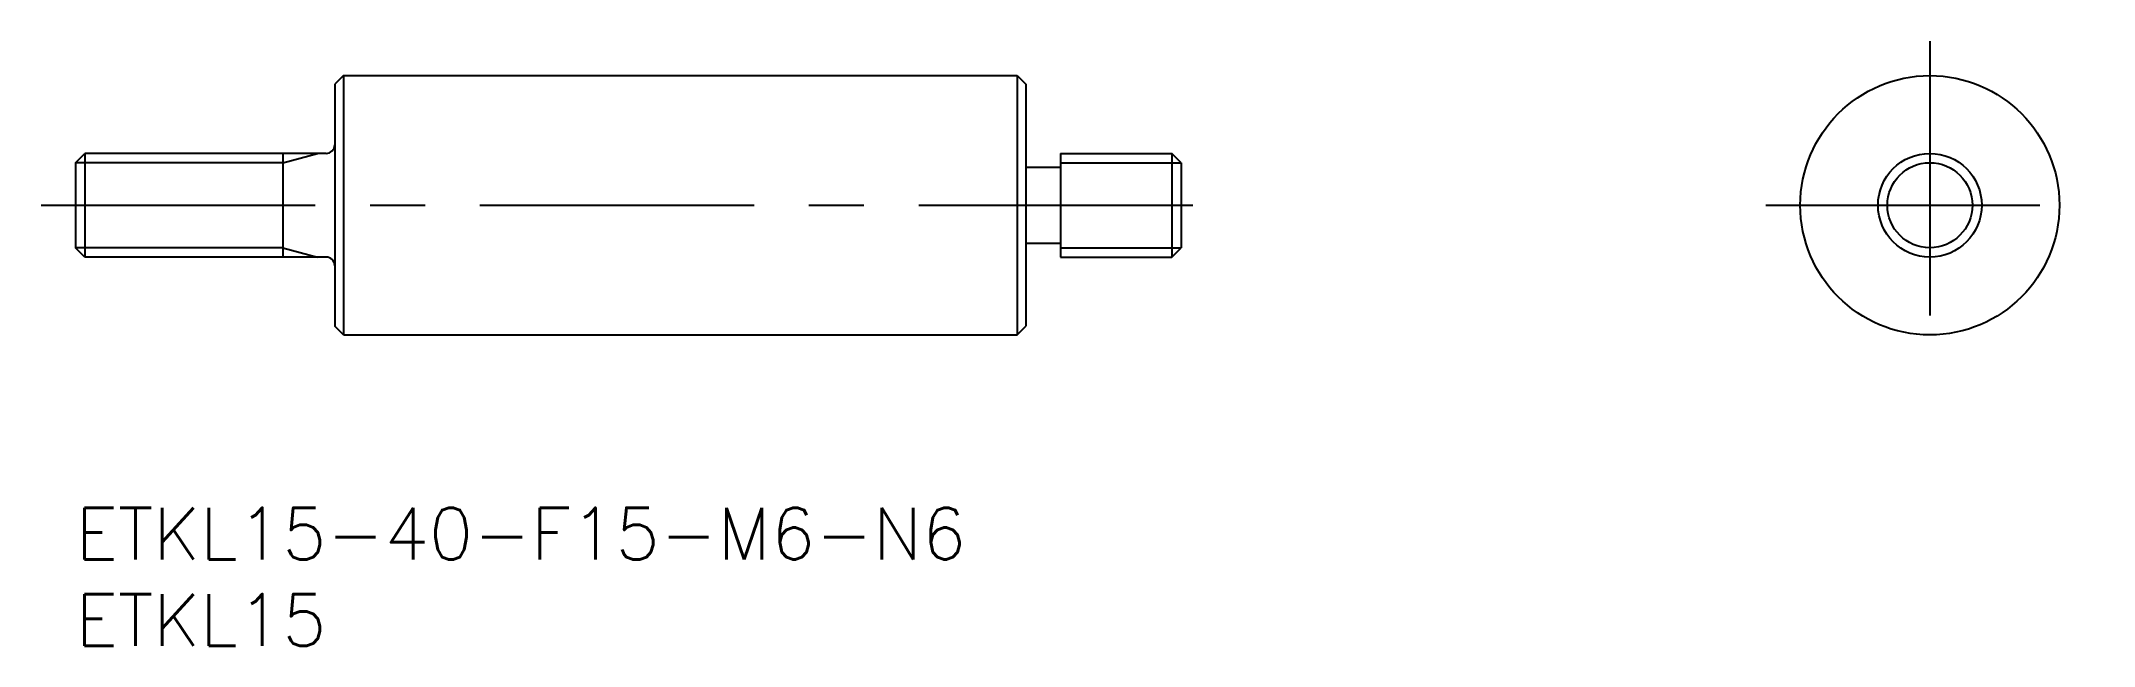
# Model space of a CAD drawing. Extents: x -2 to 117, y -8 to 27.
import ezdxf

# ---------------------------------------------------------------- set-up
doc = ezdxf.new("R2010")
doc.units = 0
doc.header["$LTSCALE"] = 0.5
doc.linetypes.add('CENTER', pattern=[50.8, 31.75, -6.35, 6.35, -6.35])
for name, color, linetype in [('MSM_CENTER', 1, 'CENTER'), ('MSM_CONTINUOUS', 7, 'CONTINUOUS'), ('MSM_NARROW', 5, 'CONTINUOUS'), ('MSM_PART_NUMBER', 7, 'CONTINUOUS')]:
    doc.layers.add(name, color=color, linetype=linetype)
doc.styles.get("Standard").update_dxf_attribs({"font": 'txt.shx', "height": 3, "bigfont": 'bigfont.shx'})

# ---------------------------------------------------------------- blocks, each defined once
blk = doc.blocks.new('*U4')
at = {"layer": 'MSM_PART_NUMBER'}
blk.add_text('ETKL15-40-F15-M6-N6', height=3, dxfattribs=at).set_placement((0, -3))
blk = doc.blocks.new('*U5')
at = {"layer": 'MSM_PART_NUMBER'}
blk.add_text('ETKL15', height=3, dxfattribs=at).set_placement((0, -8))

msp = doc.modelspace()

# ---------------------------------------------------------------- linework, layer by layer
at = {"layer": 'MSM_CENTER'}
for p, q in [((107.33, 27), (107.33, 8)), ((-2, 17.5), (66, 17.5)), ((97.83, 17.5), (116.83, 17.5))]:
    msp.add_line(p, q, dxfattribs=at)
at = {"layer": 'MSM_CONTINUOUS'}
for p, q in [((15.5, 25), (15, 24.5)), ((15.5, 25), (15.5, 10)), ((15.5, 25), (54.5, 25)), ((54.5, 25), (55, 24.5)), ((54.5, 25), (54.5, 10)), ((15, 24.5), (15, 10.5)), ((55, 24.5), (55, 10.5)), ((0, 19.96), (0.54, 20.5)), ((0.54, 20.5), (0.54, 14.5)), ((14.5, 20.5), (0.54, 20.5)), ((12, 20.5), (12, 14.5)), ((57, 20.5), (63.46, 20.5)), ((57, 20.5), (57, 14.5)), ((64, 19.96), (63.46, 20.5)), ((63.46, 20.5), (63.46, 14.5)), ((0, 19.96), (0, 15.04)), ((55, 19.7), (57, 19.7)), ((64, 19.96), (64, 15.04)), ((0.54, 14.5), (0, 15.04)), ((14.5, 14.5), (0.54, 14.5)), ((55, 15.3), (57, 15.3)), ((57, 14.5), (63.46, 14.5)), ((63.46, 14.5), (64, 15.04)), ((15.5, 10), (15, 10.5)), ((15.5, 10), (54.5, 10)), ((54.5, 10), (55, 10.5))]:
    msp.add_line(p, q, dxfattribs=at)
for radius in [7.5, 3]:
    msp.add_circle((107.33, 17.5), radius, dxfattribs=at)
for centre, start, end in [((14.5, 21), 270, 0), ((14.5, 14), 0, 90)]:
    msp.add_arc(centre, 0.5, start, end, dxfattribs=at)
at = {"layer": 'MSM_NARROW'}
for p, q in [((12, 19.96), (14, 20.5)), ((12, 19.96), (0, 19.96)), ((57, 19.96), (64, 19.96)), ((12, 15.04), (0, 15.04)), ((12, 15.04), (14, 14.5)), ((57, 15.04), (64, 15.04))]:
    msp.add_line(p, q, dxfattribs=at)
msp.add_circle((107.33, 17.5), 2.46, dxfattribs=at)

# ---------------------------------------------------------------- block references
at = {"layer": 'MSM_CONTINUOUS'}
for name in ['*U4', '*U5']:
    msp.add_blockref(name, (0, 0), dxfattribs=at)

doc.saveas('drawing.dxf')
